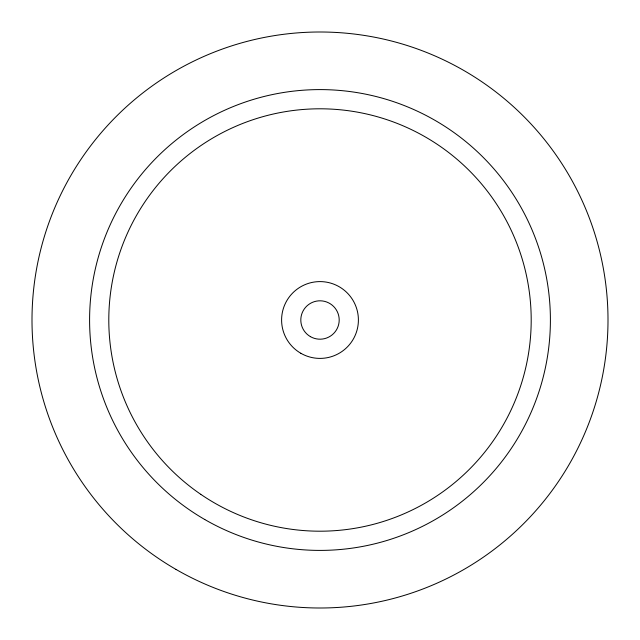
<?xml version="1.0" encoding="UTF-8"?>
<svg xmlns="http://www.w3.org/2000/svg" width="640" height="640" viewBox="0 0 640 640"><rect width="100%" height="100%" fill="white"/><g stroke="black" fill="none" stroke-linecap="round" stroke-linejoin="round"><path stroke-width="0.96" d="M310.4 336.624A19.2 19.2 0 0 0 339.2 320A19.2 19.2 0 0 0 310.4 303.376A19.2 19.2 0 0 0 310.4 336.624M176 569.416A288 288 0 0 0 608 320A288 288 0 0 0 176 70.584A288 288 0 0 0 176 569.416M204.8 519.536A230.4 230.4 0 0 0 550.4 320A230.4 230.4 0 0 0 204.8 120.464A230.4 230.4 0 0 0 204.8 519.536M200.784 494.336A211.2 211.2 0 0 0 530.584 336.08A211.2 211.2 0 0 0 228.632 129.584A211.2 211.2 0 0 0 200.784 494.336M300.8 353.256A38.4 38.4 0 0 0 358.4 320A38.4 38.4 0 0 0 300.8 286.744A38.4 38.4 0 0 0 300.8 353.256"/></g></svg>
